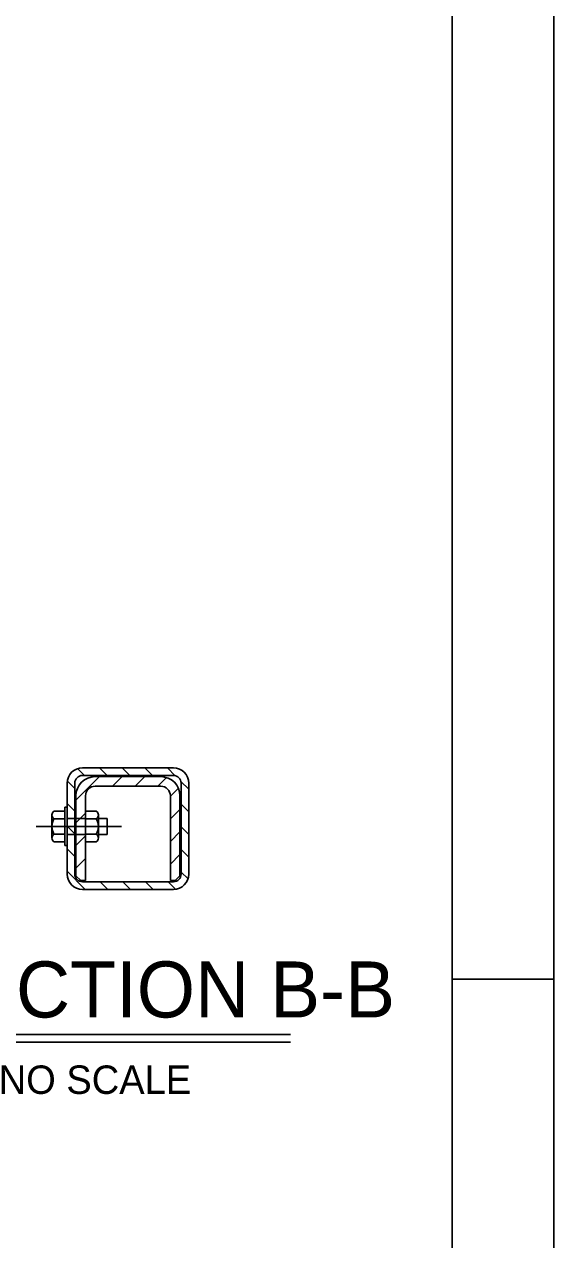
# Model space of a CAD drawing. Extents: x 0 to 2.83, y 0 to 1.83.
# Drawn here: x 2.6164 to 2.8333, y 0.8099 to 1.3084 of the extents above; entities that cross this region are included whole.
import ezdxf

# ---------------------------------------------------------------- set-up
doc = ezdxf.new("R2010")
doc.units = 0
for name, color, linetype in [('10 Sheet Format', 7, 'Continuous'), ('210 Border', 7, 'Continuous'), ('212 Leaders and Dim Lines', 7, 'Continuous'), ('214 Text and Titles', 7, 'Continuous'), ('221 Structural Steel', 7, 'Continuous')]:
    doc.layers.add(name, color=color, linetype=linetype)

msp = doc.modelspace()

# ---------------------------------------------------------------- linework, layer by layer
at = {"layer": '10 Sheet Format'}
msp.add_lwpolyline([(0, 0), (2.833333333333333, 0), (2.833333333333333, 1.8333333333333333), (0, 1.8333333333333333)], close=True, dxfattribs=at)
at = {"layer": '210 Border'}
for p, q in [((2.791666651804788, 1.7916669852301008), (2.791666651804788, 0.04166688334278559)), ((2.791666651804788, 0.9166673179666279), (2.8333333182595206, 0.9166673179666279))]:
    msp.add_line(p, q, dxfattribs=at)
at = {"layer": '214 Text and Titles'}
for p, q in [((2.5723078236428107, 0.8940863943997591), (2.7254280184346156, 0.8940863943997591)), ((2.5723078236428107, 0.8908416027330925), (2.7254280184346156, 0.8908416027330925))]:
    msp.add_line(p, q, dxfattribs=at)
at = {"layer": '221 Structural Steel'}
for p, q in [((2.6382030535467966, 1.0030834885978939), (2.6410229707897117, 1.0002635713549783)), ((2.640212921251177, 1.0034132171442294), (2.677483729735238, 1.0034132171442294)), ((2.647152968910916, 1.0034132171442294), (2.650302614700167, 1.0002635713549783)), ((2.656432284720903, 1.0034132171442294), (2.659581930510154, 1.0002635713549783)), ((2.665712584779312, 1.0034132171442294), (2.6688622305685628, 1.0002635713549783)), ((2.6749922286897676, 1.0034132171442294), (2.678232426790923, 1.000173019043074)), ((2.6339136296991668, 0.9972021812538263), (2.6339136296991668, 0.9598431170816665)), ((2.6339805596515578, 0.9980263385826769), (2.6370632754619265, 0.9949436227723087)), ((2.6370632754619265, 0.9971139255657273), (2.6370632754619265, 0.9598188385741996)), ((2.637522598818886, 0.9901295860381962), (2.6471972608052003, 0.9998042479980186)), ((2.640212921251177, 1.0002635713549783), (2.677483729735238, 1.0002635713549783)), ((2.645396713278768, 0.9998042479980186), (2.6722999377076473, 0.9998042479980186)), ((2.652539847472469, 0.9958671907813236), (2.6564769046891636, 0.9998042479980186)), ((2.6618194913564324, 0.9958671907813236), (2.6657565485996186, 0.9998042479980186)), ((2.6710991352668874, 0.9958671907813236), (2.6746707023637377, 0.9994387578516823)), ((2.6805438074874988, 0.9978613102725208), (2.6837830213137406, 0.9946220964197877)), ((2.6806333755244887, 0.9971139255657273), (2.6806333755244887, 0.959790622993568)), ((2.6837830213137406, 0.9971139255657273), (2.6837830213137406, 0.9598431170816665)), ((2.645396713278768, 0.9958671907813236), (2.6722999377076473, 0.9958671907813236)), ((2.6762369949508344, 0.9917254065548153), (2.679539201709286, 0.9950276133132663)), ((2.632925756409051, 0.9714856515018826), (2.632925756409051, 0.9872338804481379)), ((2.632925756409051, 0.9872338804481379), (2.6339677642366253, 0.9872338804481379)), ((2.6339136296991668, 0.9888136246511045), (2.6370632754619265, 0.9856639788618534)), ((2.637522598818886, 0.9919301335381369), (2.637522598818886, 0.9591213232577226)), ((2.6414596560620724, 0.9919301335381369), (2.6414596560620724, 0.9571527946493752)), ((2.6762369949508344, 0.9919301335381369), (2.6762369949508344, 0.9571527946493752)), ((2.680174052194021, 0.9919301335381369), (2.680174052194021, 0.9591213232577226)), ((2.6806333755244887, 0.9884920982985834), (2.6837830213137406, 0.9853424525358242)), ((2.627676346751469, 0.9745598370179676), (2.627676346751469, 0.9841603510800065)), ((2.6285198612661995, 0.9856524957693198), (2.632925756409051, 0.9856524957693198)), ((2.6285198612661995, 0.9825061308787878), (2.632925756409051, 0.9825061308787878)), ((2.6339677642366253, 0.9826406469845074), (2.641513790599531, 0.9826406469845074)), ((2.637522598818886, 0.9808499421277408), (2.6414596560620724, 0.9847869993709276)), ((2.6458655511784333, 0.9856524957693198), (2.6414596560620724, 0.9856524957693198)), ((2.6458655511784333, 0.9825061308787878), (2.6414596560620724, 0.9825061308787878)), ((2.6467090656931638, 0.9745598370179676), (2.6467090656931638, 0.9841603510800065)), ((2.6467632002306214, 0.9826406469845074), (2.6503721693768316, 0.9826406469845074)), ((2.6503721693768316, 0.9760788849390212), (2.6503721693768316, 0.9826406469845074)), ((2.6762369949508344, 0.9824457626708517), (2.680174052194021, 0.9863828198875467)), ((2.6466696951204662, 0.9793597659617643), (2.6211697035183548, 0.9793597659617643)), ((2.622203181025154, 0.9793597659617643), (2.6561806411455153, 0.9793597659617643)), ((2.6339136296991668, 0.9795336526666724), (2.6370632754619265, 0.9763840068774212)), ((2.6762369949508344, 0.9731661187603963), (2.680174052194021, 0.9771031760035831)), ((2.6806333755244887, 0.9792121263141512), (2.6837830213137406, 0.9760624805249003)), ((2.6285198612661995, 0.9762134010712324), (2.632925756409051, 0.9762134010712324)), ((2.6285198612661995, 0.973067036154209), (2.632925756409051, 0.973067036154209)), ((2.6339677642366253, 0.9760788849390212), (2.641513790599531, 0.9760788849390212)), ((2.637522598818886, 0.9715702982172856), (2.6414596560620724, 0.9755073554604724)), ((2.6458655511784333, 0.9762134010712324), (2.6414596560620724, 0.9762134010712324)), ((2.6458655511784333, 0.973067036154209), (2.6414596560620724, 0.973067036154209)), ((2.6467632002306214, 0.9760788849390212), (2.6503721693768316, 0.9760788849390212)), ((2.632925756409051, 0.9714856515018826), (2.6339677642366253, 0.9714856515018826)), ((2.6339136296991668, 0.9702536806822402), (2.6370632754619265, 0.9671040348929891)), ((2.6762369949508344, 0.9638864748499412), (2.680174052194021, 0.9678235320931279)), ((2.6806333755244887, 0.9699324824301878), (2.6837830213137406, 0.9667828366409367)), ((2.637522598818886, 0.9622906543333221), (2.6414596560620724, 0.9662277115765088)), ((2.6339136296991668, 0.9609743648722535), (2.6413441690417643, 0.9535438255031644)), ((2.6394911274272337, 0.9571527946493752), (2.637522598818886, 0.9591213232577226)), ((2.6394911274272337, 0.9571527946493752), (2.6414596560620724, 0.9571527946493752)), ((2.6762369949508344, 0.9571527946493752), (2.6782055235591824, 0.9571527946493752)), ((2.6782055235591824, 0.9571527946493752), (2.680174052194021, 0.9591213232577226)), ((2.6806333755244887, 0.9606528385197325), (2.6834539489418505, 0.9578322651023715)), ((2.640212921251177, 0.9566934712924153), (2.677483729735238, 0.9566934712924153)), ((2.640212921251177, 0.9535438255031644), (2.677483729735238, 0.9535438255031644)), ((2.6474738390625, 0.9566934712924153), (2.650623484851751, 0.9535438255031644)), ((2.656753811046932, 0.9566934712924153), (2.6599034568361835, 0.9535438255031644)), ((2.6660337830313647, 0.9566934712924153), (2.6691834288206153, 0.9535438255031644)), ((2.6753130988678424, 0.9566934712924153), (2.6783967989266335, 0.9536097712071332))]:
    msp.add_line(p, q, dxfattribs=at)
for centre, radius, start, end in [((2.640213347777951, 0.9971134990443883), 0.006299291574619999, 90, 180), ((2.67748415626113, 0.9971134990443883), 0.006299291574619999, 0, 90), ((2.640213347777951, 0.9971134990443883), 0.0031496457873099997, 90, 180), ((2.6453967132884917, 0.9919299694899185), 0.007874114468274998, 90, 180), ((2.672299937721795, 0.9919299694899185), 0.007874114468274998, 0, 90), ((2.67748415626113, 0.9971134990443883), 0.0031496457873099997, 0, 90), ((2.6453967132884917, 0.9919299694899185), 0.003937057234137499, 90, 180), ((2.672299937721795, 0.9919299694899185), 0.003937057234137499, 0, 90), ((2.6295616280363756, 0.9840794773650569), 0.0018868441932228656, 123.5126611111111, 236.48733888888887), ((2.6339676001818595, 0.9793599300056126), 0.0062910893720549066, 149.9914944444444, 210.00856944444442), ((2.6448237844292053, 0.9840794773650569), 0.0018868441932228656, 303.51266111111113, 56.4873388888889), ((2.640417812283804, 0.9793599300056126), 0.0062910893720549066, 329.99143055555555, 30.008505555555544), ((2.6295616280363756, 0.97464038264621), 0.0018868441932228656, 123.51266111111111, 236.4873388888889), ((2.6448237844292053, 0.97464038264621), 0.0018868441932228656, 303.51266111111113, 56.487338888888885), ((2.640213347777951, 0.9598426905612094), 0.006299291574619999, 180, 270), ((2.640213347777951, 0.9598426905612094), 0.0031496457873099997, 180, 270), ((2.67748415626113, 0.9598426905612094), 0.006299291574619999, 270, 0), ((2.67748415626113, 0.9598426905612094), 0.0031496457873099997, 270, 360)]:
    msp.add_arc(centre, radius, start, end, dxfattribs=at)

# ---------------------------------------------------------------- texts
at = {"layer": '212 Leaders and Dim Lines'}
msp.add_text('SECTION B-B', height=0.022986833333333335, dxfattribs=at).set_placement((2.5719344627940743, 0.9010195677917304))
at = {"layer": '214 Text and Titles'}
msp.add_text('NO SCALE', height=0.011667536458333332, dxfattribs=at).set_placement((2.6058546016829633, 0.8696654011250637))

doc.saveas('drawing.dxf')
